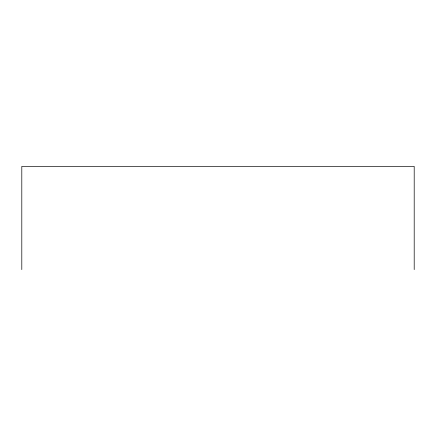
<?xml version="1.0" encoding="UTF-8"?>
<svg xmlns="http://www.w3.org/2000/svg" width="436" height="436" viewBox="0 0 436 436"><rect width="100%" height="100%" fill="white"/><g stroke="black" fill="none" stroke-linecap="round" stroke-linejoin="round"><path stroke-width="0.65" d="M414.2 269.612L414.2 166.389L21.8 166.389L21.8 269.612"/></g></svg>
